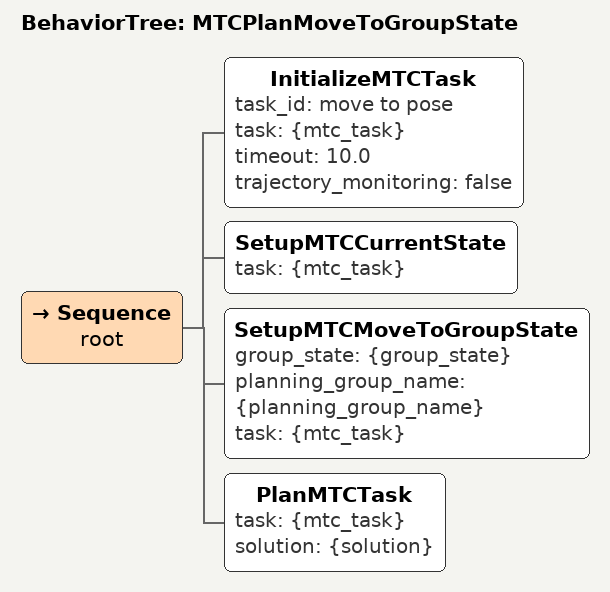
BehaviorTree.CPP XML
<root BTCPP_format="4" >
     <TreeNodeParams>
        <Param  name="group_state"/>
        <Param name="planning_group_name"/>
      </TreeNodeParams>
     <BehaviorTree ID="MTCPlanMoveToGroupState">
        <Sequence name="root">
          <InitializeMTCTask task_id="move to pose" task="{mtc_task}" timeout="10.0" trajectory_monitoring="false"/>
          <SetupMTCCurrentState task="{mtc_task}"/>
          <SetupMTCMoveToGroupState
            group_state="{group_state}"
            planning_group_name="{planning_group_name}"
            task="{mtc_task}"
          />
          <PlanMTCTask task="{mtc_task}" solution="{solution}"/>
        </Sequence>
     </BehaviorTree>
 </root>
